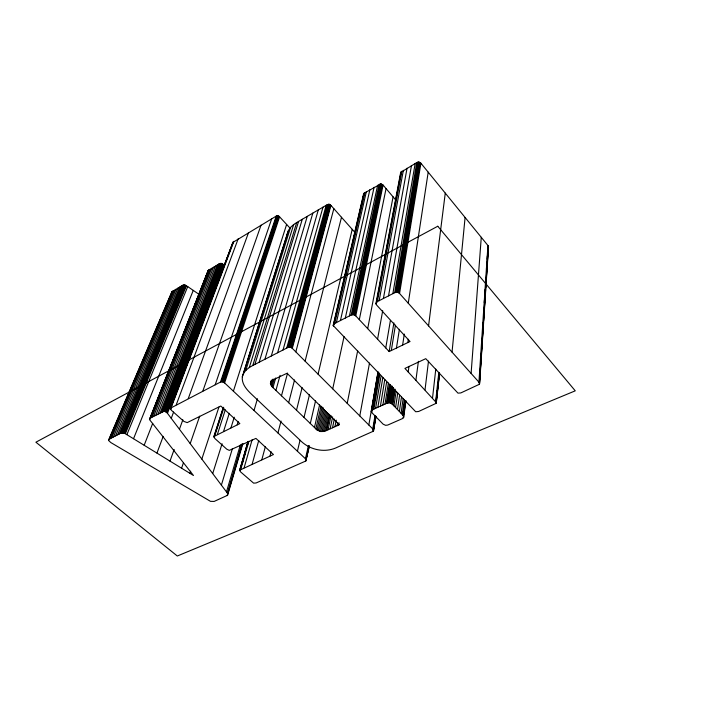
<?xml version="1.0" encoding="UTF-8"?>
<svg xmlns="http://www.w3.org/2000/svg" width="718" height="718" viewBox="0 0 718 718"><rect width="100%" height="100%" fill="white"/><g stroke="black" fill="none" stroke-linecap="round" stroke-linejoin="round"><path stroke-width="1.08" d="M355.069 232.551L330.926 205.393L329.221 204.307L327.237 204.684L296.714 222.535C292.513 225.03 288.483 228.575 287.388 233.538L242.316 376.806C241.517 383.87 246.705 389.65 251.471 394.173L299.783 439.91C309.287 450.024 324.958 453.435 337.505 447.17L373.288 431.24L376.026 416.287M309.449 445.761L305.823 460.992L256.102 482.972L253.616 483.142L240.593 471.905L239.677 470.191L273.441 454.53L255.922 438.393L229.302 450.374L226.807 449.217L214.835 438.465L213.892 436.535L223.208 407.77M287.308 235.773L287.388 233.538M436.373 402.654L404.934 368.406L425.765 358.677L457.976 393.141L460.83 392.925L479.453 384.256L478.942 382.173L487.935 245.511L420.91 163.219L418.666 161.999L416.736 162.582L400.689 172.401L375.927 303.561L376.726 305.168L410.032 341.517L389.156 351.56L355.76 315.884L354.055 314.762L351.147 315.04L334.687 323.486L333.161 325.469L415.704 411.755L418.657 411.477L436.221 403.283L439.488 373.773M482.819 324.814L482.963 322.597M483.546 313.694L483.699 311.477M484.282 302.574L484.426 300.357M485.009 291.454L485.153 289.237M485.736 280.334L485.889 278.117M486.472 269.214L486.616 266.997M487.127 259.207L487.342 255.877M479.462 382.9L488.366 246.202L487.935 245.511M479.453 384.256L481.984 345.34M482.128 343.114L483.429 323.1M483.573 320.883L484.883 300.869M485.027 298.643L485.601 289.749M485.745 287.523L486.328 278.629M486.472 276.403L487.046 267.509M487.199 265.283L488.366 246.202M479.633 383.6L488.518 246.866M471.107 373.414L481.266 237.326M149.479 419.554L208.112 270.659L219.789 263.542L222.167 263.596L223.63 265.041L167.474 413.317L227.435 493.185L227.57 495.294L214.152 501.424L210.5 501.352L110.877 442.593L108.615 440.511L109.746 438.86L120.866 433.16L124.654 433.313L193.465 475.487L149.479 419.554L208.399 270.291M452.044 352.116L465.093 217.464M306.155 460.525L305.437 458.739L224.59 382.918L222.086 381.752L220.471 382.066L170.247 408.318L171.27 410.166L183.916 421.43L187.201 422.615L220.785 406.029L239.839 423.575L213.892 436.535M436.221 399.396L436.463 397.18M436.948 392.728L437.181 390.511M437.666 386.06L437.908 383.843M438.393 379.391L438.626 377.174M436.194 401.972L439.326 373.091M436.221 403.283L439.461 373.279M435.691 401.263L438.833 372.391M270.417 383.448L270.946 381.599L272.75 380.01L287.029 373.261L339.363 424.706L324.698 431.24L320.758 431.554L317.033 429.956L272.014 386.67L270.417 383.448L271.332 380.217M432.55 397.907L435.79 369.079M425.02 389.865L428.493 361.136M371.323 411.432L373.037 409.466L387.002 403.148L389.847 402.771L392.315 404.18L402.852 415.076L403.776 417.086L402.224 418.702L387.711 425.065L385.62 425.325L383.143 424.176L371.673 412.446L371.323 411.432L378.045 372.382M428.565 325.891L445.268 193.124M415.919 380.136L418.406 361.289M402.852 415.076L404.871 400.653M403.274 415.56L405.293 401.147M403.31 417.957L405.769 400.563M403.624 417.535L405.93 401.075M408.201 371.897L408.982 366.368M402.313 414.51L404.342 400.097M401.084 413.245L403.13 398.84M399.396 411.504L401.47 397.108M397.485 409.529L399.594 395.142M407.842 342.567L408.327 339.264M395.582 407.564L397.718 393.186M393.922 405.849L396.094 391.489M392.755 404.638L395.106 389.183M408.264 303.202L428.197 172.167M402.627 345.08L404.297 334.058M391.139 403.256L393.518 387.81M391.741 403.669L393.94 389.318M392.315 404.18L394.505 389.829M395.86 200.134L383.089 185.064L380.836 183.898L364.044 193.241L362.707 199.604M389.847 402.771L392.414 386.23M390.502 402.96L392.899 387.514M387.738 402.888L390.52 385.243M396.453 348.05L399.405 329.311M388.456 402.735L391.05 386.194M389.165 402.699L391.741 386.149M386.464 403.39L389.434 384.651M387.002 403.148L389.973 384.399M385.019 404.046L388.375 383.098M391.31 350.528L395.43 325.173M382.9 405.006L386.652 381.85M478.942 382.173L399.567 293.491L420.91 163.219M399.567 293.491L397.889 292.316L419.491 162.142M398.777 292.773L420.245 162.555M389.156 351.56L393.886 322.894M380.414 406.128L384.767 379.669M372.911 431.536L375.388 416.207M373.288 431.24L375.667 416.628M373.522 430.917L375.918 416.619M375.927 303.561L377.363 301.596L394.667 292.72L396.91 292.136L418.666 161.999M377.874 407.277L382.838 377.515M394.667 292.72L416.736 162.582M375.595 408.309L380.998 376.349M385.754 347.925L390.412 320.416M373.638 430.576L372.768 428.951L374.984 415.758M395.833 292.262L417.741 162.133M373.881 409.089L379.714 374.913M368.828 425.002L377.937 372.328M371.421 411.926L378.26 371.942M371.673 412.446L378.431 372.642M372.498 409.745L378.754 373.369M392.854 293.653L415.175 163.489M373.037 409.466L379.275 373.091M388.537 295.87L411.459 165.643M400.689 172.401L401.227 174.591M377.578 339.192L382.694 310.714M383.412 298.491L407.052 168.2M359.781 415.937L369.501 363.075M379.149 300.68L403.363 170.328M376.151 304.351L401.111 171.773M377.363 301.596L401.829 171.225M367.697 328.629L393.087 196.867M347.207 403.336L357.672 350.761M359.305 319.672L386.06 188.574M338.636 425.029L339.084 422.848M337.056 425.747L337.72 422.471M334.902 426.725L336.257 420.165M355.76 315.884L383.089 185.064M332.497 427.811L334.319 419.079M354.055 314.762L381.644 184.041M330.109 428.888L332.649 416.88M354.952 315.193L382.407 184.436M328.054 429.822L331.07 415.632M353.103 314.592L380.836 183.898M326.062 430.719L329.58 414.349M351.147 315.04L379.149 184.364M326.609 430.477L329.876 415.192M352.125 314.681L379.993 184.005M349.424 315.929L377.65 185.226M324.698 431.24L328.467 413.774M323.36 431.554L327.39 413.003M332.73 388.824L344.066 336.589M320.758 431.554L325.308 410.831M322.05 431.662L326.331 412.024M319.483 431.24L324.303 409.431M345.313 318.038L374.087 187.29M318.245 430.701L323.333 407.815M315.848 428.978L321 406.11M340.44 320.533L369.86 189.74M317.033 429.956L322.149 407.07M314.439 427.623L319.627 404.764M305.976 459.376L308.973 446.255M305.823 460.992L309.063 446.775M336.383 322.615L366.324 191.787M305.437 458.739L308.444 445.627M310.275 423.611L315.57 400.788M333.161 325.469L363.604 193.869M333.762 324.096L364.044 193.241M333.43 326.214L334.938 319.663M335.45 317.482L337.72 307.654M340.494 295.654L342.01 289.103M344.784 277.094L347.054 267.276M347.566 265.095L348.571 260.724M349.074 258.543L351.344 248.715M353.364 239.991L356.397 226.888M358.417 218.155L360.687 208.337M361.19 206.156L362.204 201.785M334.687 323.486L364.852 192.639M318.074 374.141L352.215 229.338M297.423 451.218L300.016 440.322M303.992 417.553L309.449 394.783M296.48 410.31L302.125 387.612M305.114 361.154L341.499 217.276M288.654 402.762L294.551 379.975M277.938 432.954L281.052 421.044M269.986 456.092L271.126 451.775M295.843 351.856L333.843 208.678M281.465 395.833L287.559 373.118M372.768 428.951L291.831 347.88L330.531 204.998M261.801 459.798L265.301 446.847M292.307 348.311L330.926 205.393M242.316 376.806C243.465 371.43 248.168 367.921 252.781 365.498L287.945 347.458L290.26 347.117L329.221 204.307M291.831 347.88L290.808 347.279L329.679 204.451M291.329 347.539L330.118 204.684M288.546 347.216L327.758 204.442M289.13 347.081L328.261 204.298M289.704 347.045L328.754 204.253M286.706 348.095L326.169 205.303M275.909 390.475L280.065 375.361M287.945 347.458L327.237 204.684M283.027 349.98L322.983 207.17M272.984 387.657L275.694 377.955M252.135 464.169L258.749 440.457M271.162 385.539L272.984 379.077M272.014 386.67L274.132 379.122M270.632 384.462L271.844 380.163M277.615 352.762L318.298 209.916M244.12 467.795L252.117 439.784M239.677 470.191L247.773 442.189M239.659 470.703L248.06 441.615M240.045 469.734L248.132 441.732M242.145 463.729L243.698 458.335M244.317 456.181L245.251 452.95M247.118 446.488L248.051 443.257M240.79 469.303L248.859 441.301M271.305 355.993L312.824 213.12M254.019 410.525L257.457 398.732M227.435 493.185L241.921 443.957M227.211 495.608L242.181 444.451M227.57 495.294L242.872 443.571M226.484 491.884L240.395 444.819M264.897 359.278L307.259 216.369M259.171 362.222L302.278 219.286M221.386 485.099L232.354 448.795M237.2 424.841L238.179 421.628M254.881 364.421L298.544 221.467M252.781 365.498L296.714 222.535M249.29 367.535L293.662 224.554M230.954 427.847L234.256 417.194M243.474 373.495L288.492 230.361M212.707 473.548L222.068 443.742M245.789 370.398L290.575 227.355M223.558 431.41L229.284 413.299M233.395 391.184L286.626 224.429M217.41 434.363L225.281 409.861M214.844 435.602L223.81 407.905M213.883 437.118L223.531 407.268M201.83 459.071L218.909 407.124M223.792 382.317L278.943 216.28L278.252 215.93L276.188 216.127L232.955 242.352L170.247 408.318M224.59 382.918L279.589 216.827L278.943 216.28M222.086 381.752L277.552 215.786M222.948 381.922L278.252 215.93M220.471 382.066L276.188 216.127M189.956 473.333L190.665 471.205M221.252 381.796L276.852 215.849M215.212 384.767L271.682 218.81M181.573 468.181L183.404 462.895M190.207 443.589L199.685 416.162M202.808 391.13L261.047 225.156M170.004 461.073L174.169 449.468M179.437 429.247L182.848 419.797M188.26 398.589L248.527 232.614M176.269 404.737L238.188 238.78M171.252 418.352L173.594 412.078M156.955 453.058L163.201 436.356M170.579 407.788L233.26 241.831M170.283 408.892L232.955 242.352M171.297 407.294L233.889 241.338M170.633 409.511L171.422 407.42M167.474 413.317L166.926 412.679L223.181 264.439M166.926 412.679L165.696 411.773L222.167 263.596M166.325 412.159L222.697 263.955M149.523 419.106L150.466 417.984L163.641 411.459L220.417 263.344M163.641 411.459L164.35 411.423L221.027 263.291M164.35 411.423L165.041 411.531L221.611 263.38M161.577 412.276L218.613 264.179M162.268 411.917L219.223 263.82M162.914 411.638L219.789 263.542M160.06 413.056L217.276 264.969M158.032 414.098L215.481 266.019M144.183 445.214L152.701 423.378M155.788 415.246L213.506 267.177M151.92 417.23L210.087 269.187M153.652 416.341L211.622 268.29M149.981 418.998L152.036 413.783M152.862 411.692L165.607 379.364M166.423 377.282L182.866 335.566M183.691 333.484L208.112 270.659M150.466 417.984L208.803 269.95M150.888 417.759L209.171 269.726M200.304 292.271L201.543 289.148M203.185 284.974L204.415 281.842M133.548 438.68L193.259 290.395M126.915 434.605L187.73 286.608L185.262 285.181L182.578 285.36L171.799 291.939L108.589 440.062M123.972 433.053L185.262 285.181M124.654 433.313L185.836 285.414M125.372 433.672L186.438 285.737M122.051 432.837L183.611 285.01M122.67 432.81L184.149 284.974M123.308 432.891L184.697 285.028M120.436 433.376L182.192 285.576M120.866 433.16L182.578 285.36M121.45 432.954L183.09 285.136M171.799 291.939L171.79 293.24M117.59 434.839L179.662 287.065M119.323 433.95L181.205 286.159M115.526 435.898L177.831 288.142M113.426 436.975L175.955 289.237M109.746 438.86L172.679 291.167M110.249 438.599L173.128 290.898M111.568 437.926L174.303 290.207M109.055 439.488L172.149 291.544M487.854 248.087L488.357 247.495M396.91 292.136L397.889 292.316M290.26 347.117L290.808 347.279M165.041 411.531L165.696 411.773M187.73 286.608L199.478 294.658M279.589 216.827L290.377 228.486M437.774 226.242L35.9 442.207L177.31 556.001L575.253 390.825L437.774 226.242"/></g></svg>
